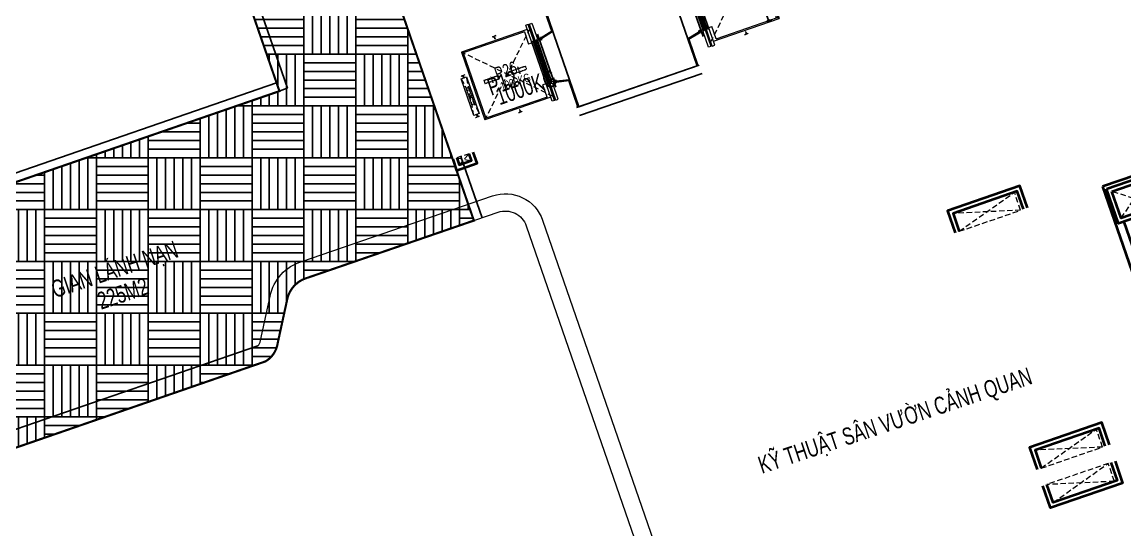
# Model space of a CAD drawing. Header units: millimetres. Extents: x -1307397 to 11565522512, y -626897 to 1138105.
# Drawn here: x 126682 to 152192, y 9387 to 21143 of the extents above; entities that cross this region are included whole.
import ezdxf
from ezdxf.enums import TextEntityAlignment as Align
from ezdxf.xclip import XClip

# ---------------------------------------------------------------- set-up
doc = ezdxf.new("R2010")
doc.units = ezdxf.units.MM
doc.header["$MEASUREMENT"] = 0
doc.header["$XCLIPFRAME"] = 0
for name, pattern in [('HIDDEN', [0.375, 0.25, -0.125]), ('Xref_NT1+NT2_MBDV Cot vach_220729$0$CENTERX2', [4, 2.5, -0.5, 0.5, -0.5]), ('Xref_ST_MBDV Cot vach 30.7.2022$0$CENTERX2', [4, 2.5, -0.5, 0.5, -0.5]), ('Xref_ST_MBDV Cot vach 30.7.2022$0$HIDDEN', [0.375, 0.25, -0.125]), ('Xref_ST_MBDV Cot vach 30.7.2022$0$PHANTOMX2', [5, 2.5, -0.5, 0.5, -0.5, 0.5, -0.5])]:
    doc.linetypes.add(name, pattern=pattern)
for name, color, linetype, lineweight in [('AUDIT_I_220808132811-11', 7, 'Continuous', 9), ('KT-Kich thuoc', 159, 'Continuous', 18), ('KT-lomo nuoc', 3, 'HIDDEN', 5), ('KT-Net cat', 1, 'Continuous', 40), ('SPE-MEP-HVAC', 140, 'Continuous', 0), ('Xref_ST_MBDV Cot vach 30.7.2022$0$KT-Noi that', 36, 'Continuous', 9)]:
    doc.layers.add(name, color=color, linetype=linetype, lineweight=lineweight)
for name, color, linetype in [('ccu12-Thay', 7, 'Continuous'), ('KT-Net manh', 139, 'Continuous'), ('KT-Tuong', 1, 'Continuous'), ('Xref_NT1+NT2_MBDV Cot vach_220729$0$KT-Text', 7, 'Continuous'), ('Xref_ST_MBDV Cot vach 30.7.2022$0$KT-Net manh', 139, 'Continuous'), ('Xref_ST_MBDV Cot vach 30.7.2022$0$KT-Text', 7, 'Continuous'), ('Xref_ST_MBDV Cot vach 30.7.2022$0$KT-Tuong', 1, 'Continuous')]:
    doc.layers.add(name, color=color, linetype=linetype)
doc.styles.add('Xref_NT1+NT2_MBDV Cot vach_220729$0$Arial', font='arial.ttf', dxfattribs={"width": 0.7})
doc.styles.add('Xref_ST_MBDV Cot vach 30.7.2022$0$Arial', font='arial.ttf', dxfattribs={"width": 0.7})
doc.styles.add('Xref_ST_MBDV Cot vach 30.7.2022$0$DIM', font='vnsimli.shx', dxfattribs={"width": 0.7})
doc.dimstyles.new('Xref_ST_MBDV Cot vach 30.7.2022$0$CCU 1-100 A1', dxfattribs={"dimscale": 100, "dimtxt": 2.2, "dimasz": 1, "dimexe": 1, "dimexo": 0, "dimgap": 1, "dimtad": 1, "dimdec": 0, "dimdsep": 46, "dimtxsty": 'Xref_ST_MBDV Cot vach 30.7.2022$0$DIM', "dimblk1": 'Xref_ST_MBDV Cot vach 30.7.2022$0$_ARCHTICK', "dimblk2": 'Xref_ST_MBDV Cot vach 30.7.2022$0$_ARCHTICK', "dimsah": 1, "dimcen": 0, "dimdle": 1, "dimclrd": 256, "dimclre": 256, "dimclrt": 31, "dimadec": 0, "dimazin": 0, "dimtfac": 1, "dimtdec": 0, "dimtix": 1, "dimtmove": 2, "dimatfit": 3, "dimldrblk": 'Xref_ST_MBDV Cot vach 30.7.2022$0$_ARCHTICK', "dimfxl": 8, "dimtolj": 1, "dimarcsym": 0})

# ---------------------------------------------------------------- blocks, each defined once
blk = doc.blocks.new('Xref_ST_MBDV Cot vach 30.7.2022$0$_Open90')
at = {"color": 0, "linetype": 'ByBlock', "lineweight": -2}
for p, q in [((0, 0), (-1, 0)), ((-0.5, 0.5), (0, 0)), ((0, 0), (-0.5, -0.5))]:
    blk.add_line(p, q, dxfattribs=at)
blk = doc.blocks.new('*D28')
at = {"layer": 'Defpoints', "color": 5, "transparency": 16777216}
for p, q in [((-2230, 1494), (-2230, 1596)), ((-2180, 1546), (-1728, 1546)), ((-780, 1546), (-1372, 1546)), ((-730, 1457), (-730, 1596))]:
    blk.add_line(p, q, dxfattribs=at)
at = {"layer": 'Defpoints', "color": 0, "transparency": 16777216}
for p in [(-2230, 1546), (-2230, 1494, 0), (-730, 1457, 0)]:
    blk.add_point(p, dxfattribs=at)
at = {"layer": 'Defpoints', "color": 5, "transparency": 16777216, "xscale": 50, "yscale": 50, "zscale": 50, "rotation": 180}
blk.add_blockref('Xref_ST_MBDV Cot vach 30.7.2022$0$_Open90', (-2230, 1546), dxfattribs=at)
at = {"layer": 'Defpoints', "color": 5, "transparency": 16777216, "xscale": 50, "yscale": 50, "zscale": 50}
blk.add_blockref('Xref_ST_MBDV Cot vach 30.7.2022$0$_Open90', (-730, 1546), dxfattribs=at)
at = {"layer": 'Defpoints', "color": 5, "transparency": 16777216, "insert": (-1550, 1546), "char_height": 110, "attachment_point": 5, "style": 'Xref_ST_MBDV Cot vach 30.7.2022$0$DIM'}
blk.add_mtext('\\A1;1500', dxfattribs=at)
blk = doc.blocks.new('Xref_ST_MBDV Cot vach 30.7.2022$0$_ARCHTICK')
at = {"color": 0, "linetype": 'ByBlock', "const_width": 0.15}
blk.add_lwpolyline([(-0.5, -0.5), (0.5, 0.5)], dxfattribs=at)
blk = doc.blocks.new('*D29')
at = {"layer": 'Defpoints', "color": 5, "transparency": 16777216}
for p, q in [((-879, 1950), (-1000, 1950)), ((-950, 1900), (-950, 1328)), ((-950, 400), (-950, 972)), ((-879, 350), (-1000, 350))]:
    blk.add_line(p, q, dxfattribs=at)
at = {"layer": 'Defpoints', "color": 0, "transparency": 16777216}
for p in [(-879, 1950, 0), (-950, 350), (-879, 350, 0)]:
    blk.add_point(p, dxfattribs=at)
at = {"layer": 'Defpoints', "color": 5, "transparency": 16777216, "xscale": 50, "yscale": 50, "zscale": 50}
for p, rotation in [((-950, 1950), 90), ((-950, 350), 270)]:
    blk.add_blockref('Xref_ST_MBDV Cot vach 30.7.2022$0$_Open90', p, dxfattribs=dict(at, rotation=rotation))
at = {"layer": 'Defpoints', "color": 5, "transparency": 16777216, "insert": (-950, 1150), "char_height": 110, "attachment_point": 5, "rotation": 90, "style": 'Xref_ST_MBDV Cot vach 30.7.2022$0$DIM'}
blk.add_mtext('\\A1;1600', dxfattribs=at)
blk = doc.blocks.new('ĂERWER')
at = {"layer": 'Xref_ST_MBDV Cot vach 30.7.2022$0$KT-Text', "style": 'Xref_ST_MBDV Cot vach 30.7.2022$0$Arial', "width": 0.7}
blk.add_text('P26', height=300, rotation=19.0468, dxfattribs=at).set_placement((-65118, 36989), align=Align.CENTER)
blk.add_text('1000KG', height=200, rotation=19.0468, dxfattribs=at).set_placement((-65251, 36656))
blk = doc.blocks.new('*U218')
at = {"layer": 'KT-lomo nuoc', "ltscale": 500}
for p, q in [((297, -43), (-24, -168)), ((273, -211), (0, 0))]:
    blk.add_line(p, q, dxfattribs=at)
blk.add_lwpolyline([(297, -43), (273, -211), (-24, -168), (0, 0)], close=True, dxfattribs=at)
blk = doc.blocks.new('CTN TN T39')
at = {"layer": 'KT-Net cat', "elevation": 0}
for points in [[(-62410, 8336), (-62322, 8080), (-61849, 8244), (-61937, 8499)], [(-62316, 8368), (-62260, 8208), (-61976, 8305), (-62032, 8466)]]:
    blk.add_lwpolyline(points, dxfattribs=at)
at = {"layer": 'KT-lomo nuoc', "linetype": 'HIDDEN', "xscale": -0.9999999999999997, "rotation": 10.8976534755902}
blk.add_blockref('*U218', (-62032, 8466, 0), dxfattribs=at)
blk = doc.blocks.new('*U249')
at = {"linetype": 'HIDDEN', "ltscale": 500}
for p, q in [((1051, 1157), (0, 0)), ((-229, 376), (1280, 782))]:
    blk.add_line(p, q, dxfattribs=at)
blk.add_lwpolyline([(-229, 376), (1051, 1157), (1280, 782), (0, 0)], close=True, dxfattribs=at)
blk = doc.blocks.new('*U250')
at = {"linetype": 'HIDDEN', "ltscale": 500}
for p, q in [((1049, 1159), (0, 0)), ((-230, 375), (1279, 784))]:
    blk.add_line(p, q, dxfattribs=at)
blk.add_lwpolyline([(-230, 375), (1049, 1159), (1279, 784), (0, 0)], close=True, dxfattribs=at)
blk = doc.blocks.new('*U251')
at = {"linetype": 'HIDDEN', "ltscale": 500}
for p, q in [((1049, 1159), (0, 0)), ((-230, 375), (1279, 784))]:
    blk.add_line(p, q, dxfattribs=at)
blk.add_lwpolyline([(-230, 375), (1049, 1159), (1279, 784), (0, 0)], close=True, dxfattribs=at)
blk = doc.blocks.new('*U252')
at = {"linetype": 'HIDDEN', "ltscale": 500}
for p, q in [((404, 1008), (0, 0)), ((-339, 555), (743, 453))]:
    blk.add_line(p, q, dxfattribs=at)
blk.add_lwpolyline([(-339, 555), (404, 1008), (743, 453), (0, 0)], close=True, dxfattribs=at)
blk = doc.blocks.new('A$C13523347')
at = {"layer": 'KT-Net cat'}
for p, q in [((-43501, 27865, 0), (-51157, 25221, 0)), ((-51157, 25221, 0), (-49232, 19644, 0)), ((-50664, 24406, 0), (-49108, 19898, 0))]:
    blk.add_line(p, q, dxfattribs=at)
at = {"layer": 'KT-Net cat', "elevation": 0}
for points in [[(-51065, 25167), (-50054, 25516), (-49776, 24712), (-50788, 24363)], [(-50938, 25105), (-50116, 25389), (-49903, 24774), (-50726, 24490)]]:
    blk.add_lwpolyline(points, close=True, dxfattribs=at)
for points in [[(-52891, 24728), (-53067, 25239), (-54741, 24661), (-54564, 24150)], [(-52986, 24695), (-53129, 25111), (-54613, 24599), (-54470, 24183)], [(-50999, 19246), (-51175, 19757), (-52845, 19180), (-52669, 18670)], [(-51093, 19214), (-51237, 19630), (-52718, 19118), (-52574, 18703)], [(-50868, 18868), (-50692, 18357), (-52362, 17781), (-52538, 18291)], [(-50963, 18835), (-50819, 18419), (-52300, 17908), (-52443, 18324)]]:
    blk.add_lwpolyline(points, dxfattribs=at)
at = {"layer": 'SPE-MEP-HVAC', "linetype": 'HIDDEN', "ltscale": 1000, "xscale": -1, "rotation": 230.4488267378189}
for name, p in [('*U251', (-54613, 24601, 0)), ('*U252', (-50938, 25105, 0)), ('*U250', (-52717, 19120, 0)), ('*U249', (-52443, 18324, 0))]:
    blk.add_blockref(name, p, dxfattribs=at)
blk = doc.blocks.new('Xref_ST_MBDV Cot vach 30.7.2022$0$TM 1000kg')
at = {"layer": 'Xref_ST_MBDV Cot vach 30.7.2022$0$KT-Net manh'}
for p, q in [((-2850, 2500), (-2850, 1742.2)), ((-2832, 2500), (-2832, 1754.4)), ((-2500, 1800), (-2500, 500)), ((-2850, 1742.2), (-2847, 1742.2)), ((-2847, 1742.2), (-2847, 1739.2)), ((-2550, 1674.2), (-2847, 1739.2)), ((-2550, 1692.7), (-2832, 1754.4)), ((-2850, 557.8), (-2847, 557.8)), ((-2850, -100), (-2850, 557.8)), ((-2550, 625.8), (-2847, 560.8)), ((-2847, 557.8), (-2847, 560.8)), ((-2550, 607.3), (-2832, 545.6)), ((-2832, -100), (-2832, 545.6))]:
    blk.add_line(p, q, dxfattribs=at)
at = {"layer": 'Xref_ST_MBDV Cot vach 30.7.2022$0$KT-Net manh', "const_width": 2}
for points in [[(-2847, 1742.2), (-2832, 1754.4)], [(-2847, 557.8), (-2832, 545.6)]]:
    blk.add_lwpolyline(points, dxfattribs=at)
at = {"layer": 'Xref_ST_MBDV Cot vach 30.7.2022$0$KT-Net manh', "ltscale": 2}
for points in [[(-2510, 1700), (-2500, 1700), (-2500, 1650), (-2550, 1650), (-2550, 1700), (-2540, 1700), (-2540, 1690), (-2541.6, 1690), (-2541.6, 1698.4), (-2548.4, 1698.4), (-2548.4, 1651.6), (-2501.6, 1651.6), (-2501.6, 1698.4), (-2508.4, 1698.4), (-2508.4, 1690), (-2510, 1690)], [(-2510, 600), (-2500, 600), (-2500, 650), (-2550, 650), (-2550, 600), (-2540, 600), (-2540, 610), (-2541.6, 610), (-2541.6, 601.6), (-2548.4, 601.6), (-2548.4, 648.4), (-2501.6, 648.4), (-2501.6, 601.6), (-2508.4, 601.6), (-2508.4, 610), (-2510, 610)]]:
    blk.add_lwpolyline(points, close=True, dxfattribs=at)
at = {"layer": 'Xref_ST_MBDV Cot vach 30.7.2022$0$KT-Noi that', "linetype": 'Continuous', "ltscale": 2}
for p, q in [((-2460, 2080, 0), (-2460, 1700, 0)), ((-2400, 2080, 0), (-2460, 2080, 0)), ((-2400, 220, 0), (-2400, 2080, 0)), ((-2370, 220, 0), (-2370, 2080, 0)), ((-2370, 2080, 0), (-2310, 2080, 0)), ((-2310, 220, 0), (-2310, 2080, 0)), ((-2310, 1981, 0), (-700, 1981, 0)), ((-2230, 1950, 0), (-730, 1950, 0)), ((-2230, 1950, 0), (-2230, 1650, 0)), ((-730, 1950, 0), (-730, 350, 0)), ((-700, 1981, 0), (-700, 319, 0)), ((-2455, 650, 0), (-2455, 1650, 0)), ((-2441.3, 620, 0), (-2441.3, 1680, 0)), ((-2411, 1680, 0), (-2441.3, 1680, 0)), ((-2411, 620, 0), (-2411, 1680, 0)), ((-2348, 625, 0), (-2348, 1675, 0)), ((-2348, 1675, 0), (-2314, 1675, 0)), ((-2314, 625, 0), (-2314, 1675, 0)), ((-2310, 1650, 0), (-2230, 1650, 0)), ((-2411, 1150, 0), (-2441.3, 1150, 0)), ((-2314, 1150, 0), (-2348, 1150, 0)), ((-2460, 220, 0), (-2460, 600, 0)), ((-2411, 620, 0), (-2441.3, 620, 0)), ((-2348, 625, 0), (-2314, 625, 0)), ((-2310, 650, 0), (-2230, 650, 0)), ((-2230, 350, 0), (-2230, 650, 0)), ((-2310, 319, 0), (-700, 319, 0)), ((-2230, 350, 0), (-730, 350, 0)), ((-2400, 220, 0), (-2460, 220, 0)), ((-2370, 220, 0), (-2310, 220, 0))]:
    blk.add_line(p, q, dxfattribs=at)
at = {"layer": 'Xref_ST_MBDV Cot vach 30.7.2022$0$KT-Noi that', "linetype": 'Continuous'}
for p, q in [((-1572.5, 2077, 0), (-1572.5, 2082, 0)), ((-1572.5, 2082, 0), (-1535, 2082, 0)), ((-1569.5, 2074, 0), (-1540.1, 2070.9, 0)), ((-1540, 2021, 0), (-1540, 2050, 0)), ((-1537.1, 2054.1, 0), (-1537.1, 2067.9, 0)), ((-1497.5, 2082, 0), (-1535, 2082, 0)), ((-1532.9, 2054.1, 0), (-1532.9, 2067.9, 0)), ((-1530, 2021, 0), (-1530, 2050, 0)), ((-1500.5, 2074, 0), (-1529.9, 2070.9, 0)), ((-1497.5, 2077, 0), (-1497.5, 2082, 0)), ((-1539, 2020, 0), (-1535, 2020, 0)), ((-1531, 2020, 0), (-1535, 2020, 0)), ((-603.5, 1460, 0), (-574.4, 1460, 0)), ((-603.5, 1456.8, 0), (-603.5, 1460, 0)), ((-603.5, 1456.8, 0), (-574.4, 1456.8, 0)), ((-568.2, 1406.2, 0), (-568.2, 1450.6, 0)), ((-565, 1406.2, 0), (-565, 1450.6, 0)), ((-558, 1403.2, 0), (-562, 1403.2, 0)), ((-558, 1400, 0), (-562, 1400, 0)), ((-555, 1406.2, 0), (-555, 1450.6, 0)), ((-551.8, 1406.2, 0), (-551.8, 1450.6, 0)), ((-516.5, 1460, 0), (-545.6, 1460, 0)), ((-516.5, 1456.8, 0), (-545.6, 1456.8, 0)), ((-516.5, 1456.8, 0), (-516.5, 1460, 0)), ((-1540, 279, 0), (-1540, 250, 0)), ((-1539, 280, 0), (-1535, 280, 0)), ((-1531, 280, 0), (-1535, 280, 0)), ((-1530, 279, 0), (-1530, 250, 0)), ((-603.5, 443.2, 0), (-574.4, 443.2, 0)), ((-603.5, 440, 0), (-574.4, 440, 0)), ((-568.2, 493.8, 0), (-568.2, 449.4, 0)), ((-565, 493.8, 0), (-565, 449.4, 0)), ((-558, 500, 0), (-562, 500, 0)), ((-558, 496.8, 0), (-562, 496.8, 0)), ((-555, 493.8, 0), (-555, 449.4, 0)), ((-551.8, 493.8, 0), (-551.8, 449.4, 0)), ((-516.5, 443.2, 0), (-545.6, 443.2, 0)), ((-516.5, 440, 0), (-545.6, 440, 0)), ((-1572.5, 223, 0), (-1572.5, 218, 0)), ((-1572.5, 218, 0), (-1535, 218, 0)), ((-1569.5, 226, 0), (-1540.1, 229.1, 0)), ((-1537.1, 245.9, 0), (-1537.1, 232.1, 0)), ((-1497.5, 218, 0), (-1535, 218, 0)), ((-1532.9, 245.9, 0), (-1532.9, 232.1, 0)), ((-1500.5, 226, 0), (-1529.9, 229.1, 0)), ((-1497.5, 223, 0), (-1497.5, 218, 0))]:
    blk.add_line(p, q, dxfattribs=at)
at = {"layer": 'Xref_ST_MBDV Cot vach 30.7.2022$0$KT-Noi that', "linetype": 'Xref_ST_MBDV Cot vach 30.7.2022$0$HIDDEN', "ltscale": 500}
for p, q in [((-2370, 1981, 0), (-700, 319, 0)), ((-2370, 319, 0), (-700, 1981, 0)), ((-495, 1400, 0), (-625, 500, 0)), ((-495, 500, 0), (-625, 1400, 0))]:
    blk.add_line(p, q, dxfattribs=at)
at = {"layer": 'Xref_ST_MBDV Cot vach 30.7.2022$0$KT-Noi that', "linetype": 'Xref_ST_MBDV Cot vach 30.7.2022$0$CENTERX2'}
for p, q in [((-1815, 1236, 0), (-1815, 1066.7, 0)), ((-1155, 1236, 0), (-1155, 1066.7, 0))]:
    blk.add_line(p, q, dxfattribs=at)
at = {"layer": 'Xref_ST_MBDV Cot vach 30.7.2022$0$KT-Noi that', "linetype": 'Continuous', "ltscale": 2, "elevation": 0}
for points in [[(-2485, 1700), (-2445, 1700), (-2445, 1650), (-2485, 1650)], [(-495, 1400), (-625, 1400), (-625, 500), (-495, 500)], [(-2485, 600), (-2445, 600), (-2445, 650), (-2485, 650)]]:
    blk.add_lwpolyline(points, close=True, dxfattribs=at)
at = {"layer": 'Xref_ST_MBDV Cot vach 30.7.2022$0$KT-Noi that', "linetype": 'Xref_ST_MBDV Cot vach 30.7.2022$0$PHANTOMX2', "elevation": 0}
for points in [[(-1635, 1186), (-1635, 1114), (-1995, 1114), (-1995, 1186)], [(-975, 1186), (-975, 1114), (-1335, 1114), (-1335, 1186)], [(-524, 1150), (-524, 750), (-596, 750), (-596, 1150)]]:
    blk.add_lwpolyline(points, close=True, dxfattribs=at)
at = {"layer": 'Xref_ST_MBDV Cot vach 30.7.2022$0$KT-Noi that', "linetype": 'Continuous'}
for centre, radius, start, end in [((-1569.5, 2077, 0), 3, 180, 270), ((-1540.1, 2067.9, 0), 3, 0, 90), ((-1542.3, 2054.7, 0), 5.25, 295.66972, 353.31728), ((-1529.9, 2067.9, 0), 3, 90, 180), ((-1527.7, 2054.7, 0), 5.25, 186.68272, 244.33028), ((-1500.5, 2077, 0), 3, 270, 0), ((-1539, 2021, 0), 1, 180, 270), ((-1531, 2021, 0), 1, 270, 0), ((-574.4, 1450.6, 0), 9.4, 0, 90), ((-574.4, 1450.6, 0), 6.2, 0, 90), ((-562, 1406.2, 0), 6.2, 180, 270), ((-562, 1406.2, 0), 3, 180, 270), ((-558, 1406.2, 0), 3, 270, 0), ((-558, 1406.2, 0), 6.2, 270, 0), ((-545.6, 1450.6, 0), 9.4, 90, 180), ((-545.6, 1450.6, 0), 6.2, 90, 180), ((-1539, 279, 0), 1, 90, 180), ((-1531, 279, 0), 1, 0, 90), ((-574.4, 449.4, 0), 6.2, 270, 0), ((-574.4, 449.4, 0), 9.4, 270, 0), ((-562, 493.8, 0), 6.2, 90, 180), ((-562, 493.8, 0), 3, 90, 180), ((-558, 493.8, 0), 6.2, 0, 90), ((-558, 493.8, 0), 3, 0, 90), ((-545.6, 449.4, 0), 9.4, 180, 270), ((-545.6, 449.4, 0), 6.2, 180, 270), ((-1569.5, 223, 0), 3, 90, 180), ((-1540.1, 232.1, 0), 3, 270, 0), ((-1542.3, 245.3, 0), 5.25, 6.68272, 64.33028), ((-1527.7, 245.3, 0), 5.25, 115.66972, 173.31728), ((-1529.9, 232.1, 0), 3, 180, 270), ((-1500.5, 223, 0), 3, 0, 90)]:
    blk.add_arc(centre, radius, start, end, dxfattribs=at)
at = {"layer": 'Defpoints', "color": 5}
for base, p1, p2, angle, picture, middle in [((-950.2, 350), (-879.1, 1950, 0), (-879.1, 350, 0), 90, '*D29', (-950.2, 1150)), ((-2230, 1545.8), (-730, 1457.2, 0), (-2230, 1494.3, 0), 180, '*D28', (-1550.1, 1545.8))]:
    dim = blk.add_linear_dim(base=base, p1=p1, p2=p2, angle=angle, dimstyle='Xref_ST_MBDV Cot vach 30.7.2022$0$CCU 1-100 A1', override={"dimscale": 50, "dimblk1": 'Xref_ST_MBDV Cot vach 30.7.2022$0$_Open90', "dimblk2": 'Xref_ST_MBDV Cot vach 30.7.2022$0$_Open90', "dimclrd": 5, "dimclre": 5, "dimclrt": 5, "dimlwd": 65535, "dimlwe": 65535}, dxfattribs=at)
    dim.commit()
    dim.dimension.update_dxf_attribs({"geometry": picture, "text_midpoint": middle, "dimtype": 128})

msp = doc.modelspace()

# ---------------------------------------------------------------- hatches: boundary and pattern name
at = {"layer": 'KT-Net manh'}
h = msp.add_hatch(dxfattribs=at)
h.set_pattern_fill('AR-PARQ1', color=256, scale=100)
edge = h.paths.add_edge_path()
edge.add_line((134383.1, 24515.2), (132988.8, 24033.7))
edge.add_line((132988.8, 24033.7), (132601.3, 25138.5))
edge.add_line((132601.3, 25138.5), (130905.3, 24553))
edge.add_line((130905.3, 24553), (132634.8, 19543.6))
edge.add_line((132634.8, 19543.6), (124931, 16883.9))
edge.add_line((124931, 16883.9), (125355.3, 15654.8))
edge.add_line((125355.3, 15654.8), (125544.4, 15720.1))
edge.add_line((125544.4, 15720.1), (126523.4, 12884.3))
edge.add_line((126523.4, 12884.3), (120662.9, 10861))
edge.add_line((120662.9, 10861), (119683.8, 13696.7))
edge.add_line((119683.8, 13696.7), (119872.9, 13762))
edge.add_line((119872.9, 13762), (118698, 17164.9))
edge.add_line((118698, 17164.9), (118503.7, 17125.5))
edge.add_line((118503.7, 17125.5), (118103.3, 18264.8))
edge.add_line((118103.3, 18264.8), (117592.5, 18089.5))
edge.add_line((117592.5, 18089.5), (117040.6, 19697.4))
edge.add_line((117040.6, 19697.4), (117551.4, 19872.7))
edge.add_line((117551.4, 19872.7), (117533.2, 19936.5))
edge.add_line((117533.2, 19936.5), (120365.7, 20914.4))
edge.add_line((120365.7, 20914.4), (119778.3, 22615.9))
edge.add_line((119778.3, 22615.9), (115241.1, 21049.4))
edge.add_line((115241.1, 21049.4), (117590.7, 14243.9))
edge.add_line((117590.7, 14243.9), (108327.2, 11045.7))
edge.add_line((108327.2, 11045.7), (107087.1, 14637.7))
edge.add_line((107087.1, 14637.7), (103552, 13417.2))
edge.add_line((103552, 13417.2), (102507.6, 16441.9))
edge.add_line((102507.6, 16441.9), (98995.7, 15229.2))
edge.add_line((98995.7, 15229.2), (103621.8, 7466.5))
edge.add_arc((108136.4, 10961.5), 5709.4, 217.74518, 286.78084)
edge.add_line((109784.8, 5495.3), (132307.6, 13286.6))
edge.add_arc((132022.9, 13787.4), 576, 299.62144, 351.41554)
edge.add_line((132592.5, 13701.4), (132813.4, 14718.1))
edge.add_arc((133457.3, 14589.7), 656.6, 106.37295, 168.72723, ccw=False)
edge.add_line((133272.3, 15219.7), (137132.1, 16547.5))
edge.add_line((137132.1, 16547.5), (134383.1, 24515.2))
h.paths.add_polyline_path([(114201.3, 11804.2), (114579.4, 11934.8), (115558.5, 9098.8), (115180.4, 8968.3)], flags=16)
h.paths.add_polyline_path([(108718.8, 9911.4), (109096.9, 10042), (110076, 7206), (109697.9, 7075.5)], flags=16)
h.paths.add_polyline_path([(104804.8, 9512.2), (106532.2, 10108.6), (106662.7, 9730.5), (104935.3, 9134.1)], flags=16)
h.paths.add_polyline_path([(102964.2, 11562.7), (104573, 12112), (104779.8, 11506.4), (103171, 10957)], flags=16)

# ---------------------------------------------------------------- linework, layer by layer
msp.add_line((132131.7, 13649.3), (109337.1, 5785))
at = {"layer": 'AUDIT_I_220808132811-11', "elevation": 0}
for points in [[(133783.5, 27666.5), (131368.6, 34661.1, 0.3643585), (126660.6, 36716), (97724.9, 26733.8, 0.4519048), (95508.5, 21080.7), (103621.7, 7466.8, 0.3106789), (109784.7, 5495.6), (132307.5, 13286.9, 0.2299221), (132592.4, 13701.7), (132813.3, 14718.4, -0.27899), (133272.2, 15220), (137692.5, 16740.6, -0.4143404), (138345.1, 16423.5), (146674.3, -7667.2, 0.3197537), (151872.4, -11370), (197009.7, -11370, 0.4808686), (202150.3, -4939.1), (201541.6, -2244), (201496.4, -2043.6), (199720.9, 6476.1)], [(132131.7, 13649.3, 0.2042795), (132198, 13770.5), (132421.8, 14800.3, -0.2754116), (133149.6, 15600.8), (137562, 17118.7, -0.4141945), (138723.1, 16554.2), (147052.3, -7536.5, 0.3197537), (151872.4, -10970), (197009.7, -10970, 0.3653099), (201975.7, -6659.3)]]:
    msp.add_lwpolyline(points, format="xyb", dxfattribs=at)
at = {"layer": 'KT-Net manh', "color": 3, "linetype": 'Xref_NT1+NT2_MBDV Cot vach_220729$0$CENTERX2', "ltscale": 2, "const_width": 50, "elevation": 0}
msp.add_lwpolyline([(134383.1, 24515.2), (132988.8, 24033.7), (132601.3, 25138.5), (130905.3, 24553), (132634.8, 19543.6), (124931, 16883.9)], dxfattribs=at)
msp.add_lwpolyline([(109784.8, 5495.3), (132307.6, 13286.6, 0.2299221), (132592.5, 13701.4), (132813.4, 14718.1, -0.27899), (133272.3, 15219.7), (137132.1, 16547.5), (134383.1, 24515.2)], format="xyb", dxfattribs=at)
at = {"layer": 'KT-Tuong'}
for p, q in [((132569.5, 19732.7, 0), (130252.4, 26444, 0)), ((132823.8, 19608.9, 0), (130506.8, 26320.2, 0)), ((132569.5, 19732.7, 0), (124865.7, 17073, 0)), ((132823.8, 19608.9, 0), (124931, 16883.9, 0)), ((136644.3, 17965.5), (137132, 16547.8)), ((136833.4, 18030.6), (137321.1, 16612.8))]:
    msp.add_line(p, q, dxfattribs=at)
at = {"layer": 'Xref_ST_MBDV Cot vach 30.7.2022$0$KT-Net manh', "elevation": 0}
msp.add_lwpolyline([(137043.7, 26461), (139556.6, 19182.6), (142297.8, 20129), (139785.8, 27404.9)], close=True, dxfattribs=at)
at = {"layer": 'Xref_ST_MBDV Cot vach 30.7.2022$0$KT-Tuong'}
for p, q in [((139509.5, 19166.3), (142346.1, 20142.8)), ((139574.6, 18977.2), (142411.2, 19953.7))]:
    msp.add_line(p, q, dxfattribs=at)

# ---------------------------------------------------------------- block references
at = {"layer": 'ccu12-Thay'}
msp.add_blockref('A$C13523347', (202829.9, -7885.6, 0), dxfattribs=at)
at = {"layer": 'KT-Kich thuoc', "color": 2}
msp.add_blockref('CTN TN T39', (199054.3, 9630, 0), dxfattribs=at)
at = {"layer": 'Xref_ST_MBDV Cot vach 30.7.2022$0$KT-Noi that', "rotation": 19.04748280657569}
msp.add_blockref('Xref_ST_MBDV Cot vach 30.7.2022$0$TM 1000kg', (144959.1, 21153.6), dxfattribs=at)
at = {"layer": 'Xref_ST_MBDV Cot vach 30.7.2022$0$KT-Noi that', "xscale": -1, "rotation": 19.04679309956865}
msp.add_blockref('Xref_ST_MBDV Cot vach 30.7.2022$0$TM 1000kg', (136830, 18347), dxfattribs=at)
at = {"layer": 'Xref_ST_MBDV Cot vach 30.7.2022$0$KT-Text'}
ref = msp.add_blockref('ĂERWER', (203036.4, -17110, 0), dxfattribs=at)
XClip(ref).set_block_clipping_path([(-130820.2520998028, -21046.0057929899), (23780.2585777803, 76523.987100163)])
ref = msp.add_blockref('ĂERWER', (203036.4, -17110, 0), dxfattribs=at)
XClip(ref).set_block_clipping_path([(-128219.7414222197, -21046.0057929899), (23780.2585777803, 68525.3211905288)])

# ---------------------------------------------------------------- texts
at = {"layer": 'Xref_NT1+NT2_MBDV Cot vach_220729$0$KT-Text', "extrusion": (-2.08968e-07, 7.9144e-08, 1), "style": 'Xref_NT1+NT2_MBDV Cot vach_220729$0$Arial', "oblique": 360, "width": 0.7}
for s, p in [('GIAN LÁNH NẠN', (128884.8, 15229, 0)), ('225M2', (129076.9, 14672.5, 0)), ('KỸ THUẬT SÂN VƯỜN CẢNH QUAN', (146936.2, 11732.2, 0))]:
    msp.add_text(s, height=400, rotation=18.43304, dxfattribs=at).set_placement(p, align=Align.CENTER)
at = {"layer": 'Xref_ST_MBDV Cot vach 30.7.2022$0$KT-Text', "style": 'Xref_ST_MBDV Cot vach 30.7.2022$0$Arial', "width": 0.7}
msp.add_text('P12', height=400, rotation=19.04679, dxfattribs=at).set_placement((137858.9, 19548.8), align=Align.CENTER)
msp.add_text('1000KG', height=400, rotation=19.04679, dxfattribs=at).set_placement((137726.1, 19215.1))

doc.saveas('drawing.dxf')
